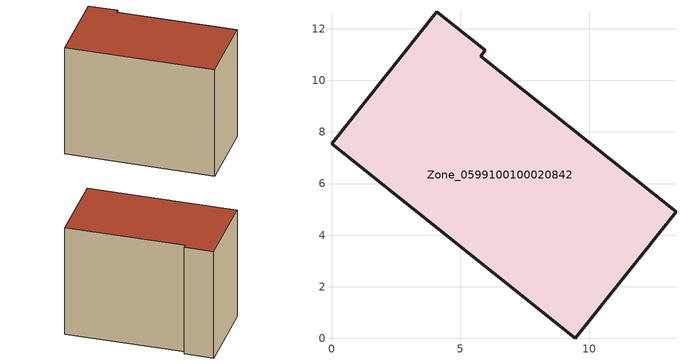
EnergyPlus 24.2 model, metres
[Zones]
Zone_0599100100020842
 floor ground (C_G): 0,7.54 4.09,12.66 5.96,11.17 5.78,10.94 13.36,4.9 9.45,0 z0.47
 wall outside (C_F): 9.45,0 13.36,4.9 5.78,10.94 5.96,11.17 4.09,12.66 0,7.54 9.45,0 z0.47:10.01
 roof outside (C_R): 4.09,12.66 0,7.54 9.45,0 13.36,4.9 5.78,10.94 5.96,11.17 z10.01
[BUILDING]
Pand.0599100100020842: North Axis=0; Terrain=City; Loads Convergence Tolerance Value=0.04; Temperature Convergence Tolerance Value=0.4; Solar Distribution=FullExterior; Maximum Number of Warmup Days=25; Minimum Number of Warmup Days=1
[Site:Location]
Rotterdam.The.Hague.AP_ZH_NLD Design_Conditions: Latitude=51.96; Longitude=4.45; Time Zone=1; Elevation=-4.5
[SITE:GROUNDTEMPERATURE:BUILDINGSURFACE]
18, 18, 18, 18, 18, 18, 18, 18, 18, 18, 18, 18
[MATERIAL] Thermal Absorptance=0.9; Solar Absorptance=0.7; Visible Absorptance=0.7
Name | Roughness | Thickness | Conductivity | Density | Specific Heat
G.TC.2015-2018 | MediumSmooth | 0.15 | 0.0428571 | 540 | 1210
F.TC.2015-2018 | Rough | 0.3 | 0.0666667 | 1920 | 840
R.TC.2015-2018 | MediumRough | 0.2 | 0.0333333 | 1500 | 1000
[CONSTRUCTION]
C_G: G.TC.2015-2018
C_F: F.TC.2015-2018
C_R: R.TC.2015-2018
[ZONE]
Zone_0599100100020842: Type=1; Multiplier=1; Ceiling Height=Autocalculate; Volume=Autocalculate; Floor Area=autocalculate; Part of Total Floor Area=Yes
[ZONEINFILTRATION:DESIGNFLOWRATE]
Infil_Zone_0599100100020842: Zone or ZoneList or Space or SpaceList=Zone_0599100100020842; Schedule=AlwaysOn; Design Flow Rate Calculation Method=Flow/Area; Flow Rate per Floor Area=0.0015; Constant Term Coefficient=1; Temperature Term Coefficient=0; Velocity Term Coefficient=0; Velocity Squared Term Coefficient=0
[HVACTEMPLATE:ZONE:IDEALLOADSAIRSYSTEM]
Zone_0599100100020842: Maximum Heating Supply Air Temperature=50; Minimum Cooling Supply Air Temperature=13; Maximum Heating Supply Air Humidity Ratio=0.0156; Minimum Cooling Supply Air Humidity Ratio=0.0077; Heating Limit=NoLimit; Cooling Limit=NoLimit; Dehumidification Control Type=ConstantSensibleHeatRatio; Cooling Sensible Heat Ratio=0.7; Dehumidification Setpoint=60; Humidification Control Type=None; Humidification Setpoint=30; Outdoor Air Method=None; Outdoor Air Flow Rate per Person=0.00944; Outdoor Air Flow Rate per Zone Floor Area=0; Outdoor Air Flow Rate per Zone=0; Demand Controlled Ventilation Type=None; Outdoor Air Economizer Type=NoEconomizer; Heat Recovery Type=None; Sensible Heat Recovery Effectiveness=0.7; Latent Heat Recovery Effectiveness=0.65
[ZONECONTROL:THERMOSTAT]
ThermostatControl_Zone_0599100100020842: Zone or ZoneList=Zone_0599100100020842; Control Type Schedule=DualSetpointControlType; Control 1=Thermostat_Zone_0599100100020842; Temperature Difference Between Cutout And Setpoint=0
[THERMOSTATSETPOINT:DUALSETPOINT]
Thermostat_Zone_0599100100020842: Heating Setpoint Temperature Schedule=HeatingSetpoint_Zone_0599100100020842; Cooling Setpoint Temperature Schedule=CoolingSetpoint_Zone_0599100100020842
[SCHEDULE:COMPACT]
HeatingSetpoint_Zone_0599100100020842: Through: 12/31, For: AllDays, Until: 24:00, 21
CoolingSetpoint_Zone_0599100100020842: Through: 12/31, For: AllDays, Until: 24:00, 24
DualSetpointControlType: Through: 12/31, For: AllDays, Until: 24:00, 4
AlwaysOn: Through: 12/31, For: AllDays, Until: 24:00, 1
